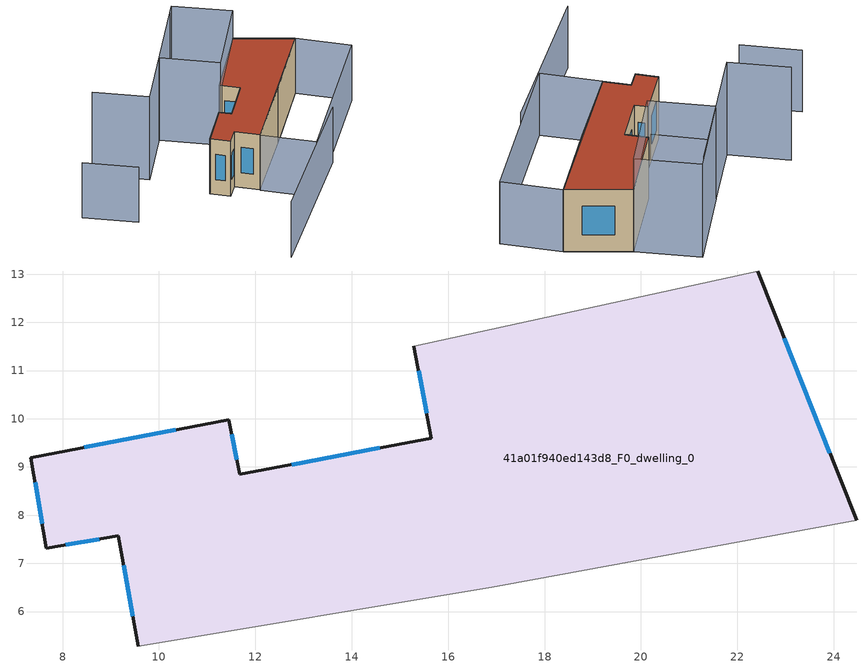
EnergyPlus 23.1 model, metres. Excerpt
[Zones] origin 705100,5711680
41a01f940ed143d8_F0_dwelling_0
 floor ground (EU_floor_Construction): 24.47,7.89 22.42,13.07 15.29,11.51 15.65,9.6 11.68,8.84 11.45,9.98 7.34,9.19 7.66,7.31 9.16,7.57 9.56,5.29 16.91,6.51 z0
 wall outside (EU_wall_Construction): 22.42,13.07 24.47,7.89 / 9.56,5.29 9.16,7.57 7.66,7.31 7.34,9.19 11.45,9.98 11.68,8.84 15.65,9.6 15.29,11.51 z0:6
 wall adiabatic (EU_wall_Construction): 15.29,11.51 22.42,13.07 / 24.47,7.89 16.91,6.51 9.56,5.29 z0:6
 window (EU_Window_Construction): 7.58,7.82 7.43,8.69 / 8.45,9.41 10.34,9.77 / 11.51,9.68 11.62,9.15 / 12.75,9.05 14.58,9.39 / 15.55,10.11 15.39,10.99 / 22.98,11.67 23.92,9.29 / 9.46,5.9 9.27,6.96 / 8.76,7.5 8.07,7.38 z1.62:4.38
 roof outside (EU_roof_Construction): 22.42,13.07 24.47,7.89 16.91,6.51 9.56,5.29 9.16,7.57 7.66,7.31 7.34,9.19 11.45,9.98 11.68,8.84 15.65,9.6 15.29,11.51 z6
shading: 1.02,-1.1 15.92,0.86 / 13.74,16.54 14.89,11.5 / -0.27,18.37 0.94,13.47 / 24.47,7.89 25.36,2.83 / 25.36,2.83 10.41,0.21 / 10.41,0.21 9.53,5.28 / 9.53,5.28 24.47,7.89 z0:6; 20.06,18.11 7.4,14.99 / 7.4,14.99 6.16,20 / 13.28,16.44 21.07,18.41 / 21.07,18.41 22.42,13.07 / 22.42,13.07 14.63,11.1 / 14.63,11.1 13.28,16.44 z0:9
[Building]
EU S2 Campaign: North Axis=0; Terrain=City; Solar Distribution=FullExterior
[Site:Location]
London: Latitude=51.5; Longitude=-0.5; Time Zone=0; Elevation=25
[SizingPeriod:WeatherFileDays]
AnnualSizingPeriod: Begin Month=1; Begin Day of Month=1; End Month=12; End Day of Month=31; Day of Week for Start Day=Monday; Use Weather File Daylight Saving Period=No; Use Weather File Rain and Snow Indicators=No
[MATERIAL]
EU_InternalMass_Material: Roughness=MediumRough; Thickness=0.1; Conductivity=1; Density=1800; Specific Heat=900; Thermal Absorptance=0.9; Solar Absorptance=0.7; Visible Absorptance=0.7
[MATERIAL:NOMASS] Roughness=MediumRough; Thermal Absorptance=0.9; Solar Absorptance=0.7; Visible Absorptance=0.7
Name | Thermal Resistance
EU_wall_NoMass | 0.555556
EU_roof_NoMass | 0.510204
EU_floor_NoMass | 1.68919
[WINDOWMATERIAL:SIMPLEGLAZINGSYSTEM]
EU_Window_SimpleGlazing: UFactor=3.96; Solar Heat Gain Coefficient=0.85; Visible Transmittance=0.85
[CONSTRUCTION]
EU_wall_Construction: EU_wall_NoMass
EU_roof_Construction: EU_roof_NoMass
EU_floor_Construction: EU_floor_NoMass
EU_InternalMass_Construction: EU_InternalMass_Material
EU_Window_Construction: EU_Window_SimpleGlazing
[ZONE]
41a01f940ed143d8_F0_dwelling_0: Type=1; Multiplier=1; Ceiling Height=autocalculate; Volume=416.045; Floor Area=autocalculate; Part of Total Floor Area=Yes
[INTERNALMASS]
41a01f940ed143d8_F0_dwelling_0_EU_InternalMass: Construction=EU_InternalMass_Construction; Zone or ZoneList=41a01f940ed143d8_F0_dwelling_0; Surface Area=69.3405
[OTHEREQUIPMENT]
EU_Step8_InternalGain_41a01f940ed143d8_F0_dwelling_0_f000: Fuel Type=Electricity; Zone or ZoneList or Space or SpaceList=41a01f940ed143d8_F0_dwelling_0; Schedule=EU_Step8_GainSchedule_41a01f940ed143d8_F0_dwelling_0_f000; Design Level Calculation Method=Watts/Area; Power per Zone Floor Area=1; Fraction Latent=0; Fraction Radiant=0; Fraction Lost=0; Carbon Dioxide Generation Rate=0; EndUse Subcategory=EU_Step8_InternalGains
[ZONEVENTILATION:DESIGNFLOWRATE]
EU_ConstantAir_41a01f940ed143d8_F0_dwelling_0: Zone or ZoneList or Space or SpaceList=41a01f940ed143d8_F0_dwelling_0; Schedule=EU_AlwaysOn; Design Flow Rate Calculation Method=AirChanges/Hour; Air Changes per Hour=0.48; Ventilation Type=Natural; Fan Pressure Rise=0; Fan Total Efficiency=1; Constant Term Coefficient=1; Temperature Term Coefficient=0; Velocity Term Coefficient=0; Velocity Squared Term Coefficient=0; Minimum Indoor Temperature=-100; Maximum Indoor Temperature=100; Delta Temperature=-100; Minimum Outdoor Temperature=-100; Maximum Outdoor Temperature=100; Maximum Wind Speed=40
[HVACTEMPLATE:THERMOSTAT]
EU_HeatOnly_41a01f940ed143d8_F0_dwelling_0: Constant Heating Setpoint=20; Constant Cooling Setpoint=50
[HVACTEMPLATE:ZONE:IDEALLOADSAIRSYSTEM]
41a01f940ed143d8_F0_dwelling_0: Template Thermostat=EU_HeatOnly_41a01f940ed143d8_F0_dwelling_0; System Availability Schedule=EU_AlwaysOn; Maximum Heating Supply Air Temperature=50; Minimum Cooling Supply Air Temperature=13; Maximum Heating Supply Air Humidity Ratio=0.0156; Minimum Cooling Supply Air Humidity Ratio=0.0077; Heating Limit=NoLimit; Cooling Limit=NoLimit; Heating Availability Schedule=EU_AlwaysOn; Cooling Availability Schedule=EU_CoolingOff; Dehumidification Control Type=ConstantSensibleHeatRatio; Cooling Sensible Heat Ratio=0.7; Dehumidification Setpoint=60; Humidification Control Type=None; Humidification Setpoint=30; Outdoor Air Method=None; Outdoor Air Flow Rate per Person=0.00944; Outdoor Air Flow Rate per Zone Floor Area=0; Outdoor Air Flow Rate per Zone=0; Demand Controlled Ventilation Type=None; Outdoor Air Economizer Type=NoEconomizer; Heat Recovery Type=None; Sensible Heat Recovery Effectiveness=0.7; Latent Heat Recovery Effectiveness=0.65
[SIZING:ZONE]
41a01f940ed143d8_F0_dwelling_0: Zone Cooling Design Supply Air Temperature Input Method=SupplyAirTemperature; Zone Cooling Design Supply Air Temperature=13; Zone Heating Design Supply Air Temperature Input Method=SupplyAirTemperature; Zone Heating Design Supply Air Temperature=50; Zone Cooling Design Supply Air Humidity Ratio=0.008; Zone Heating Design Supply Air Humidity Ratio=0.008; Cooling Design Air Flow Method=DesignDay; Cooling Design Air Flow Rate=0; Cooling Minimum Air Flow per Zone Floor Area=0.000762; Cooling Minimum Air Flow=0; Cooling Minimum Air Flow Fraction=0.2; Heating Design Air Flow Method=DesignDay; Heating Design Air Flow Rate=0; Heating Maximum Air Flow per Zone Floor Area=0.002032; Heating Maximum Air Flow=0.141576; Heating Maximum Air Flow Fraction=0.3; Account for Dedicated Outdoor Air System=No; Dedicated Outdoor Air System Control Strategy=NeutralSupplyAir; Dedicated Outdoor Air Low Setpoint Temperature for Design=autosize; Dedicated Outdoor Air High Setpoint Temperature for Design=autosize; Zone Load Sizing Method=Sensible Load Only No Latent Load; Zone Latent Cooling Design Supply Air Humidity Ratio Input Method=HumidityRatioDifference; Zone Cooling Design Supply Air Humidity Ratio Difference=0.005; Zone Latent Heating Design Supply Air Humidity Ratio Input Method=HumidityRatioDifference; Zone Humidification Design Supply Air Humidity Ratio Difference=0.005
[SCHEDULE:CONSTANT]
Name | Hourly Value
EU_AlwaysOn | 1
EU_CoolingOff | 0
[SCHEDULE:FILE]
EU_Step8_GainSchedule_41a01f940ed143d8_F0_dwelling_0_f000: File=../../schedules/41a01f940ed143d8/41a01f940ed143d8_F0_dwelling_0_f000_gain.csv; Column Number=1; Rows to Skip at Top=0; Number of Hours of Data=8760; Column Separator=Comma; Interpolate to Timestep=No; Minutes per Item=60; Adjust Schedule for Daylight Savings=Yes
